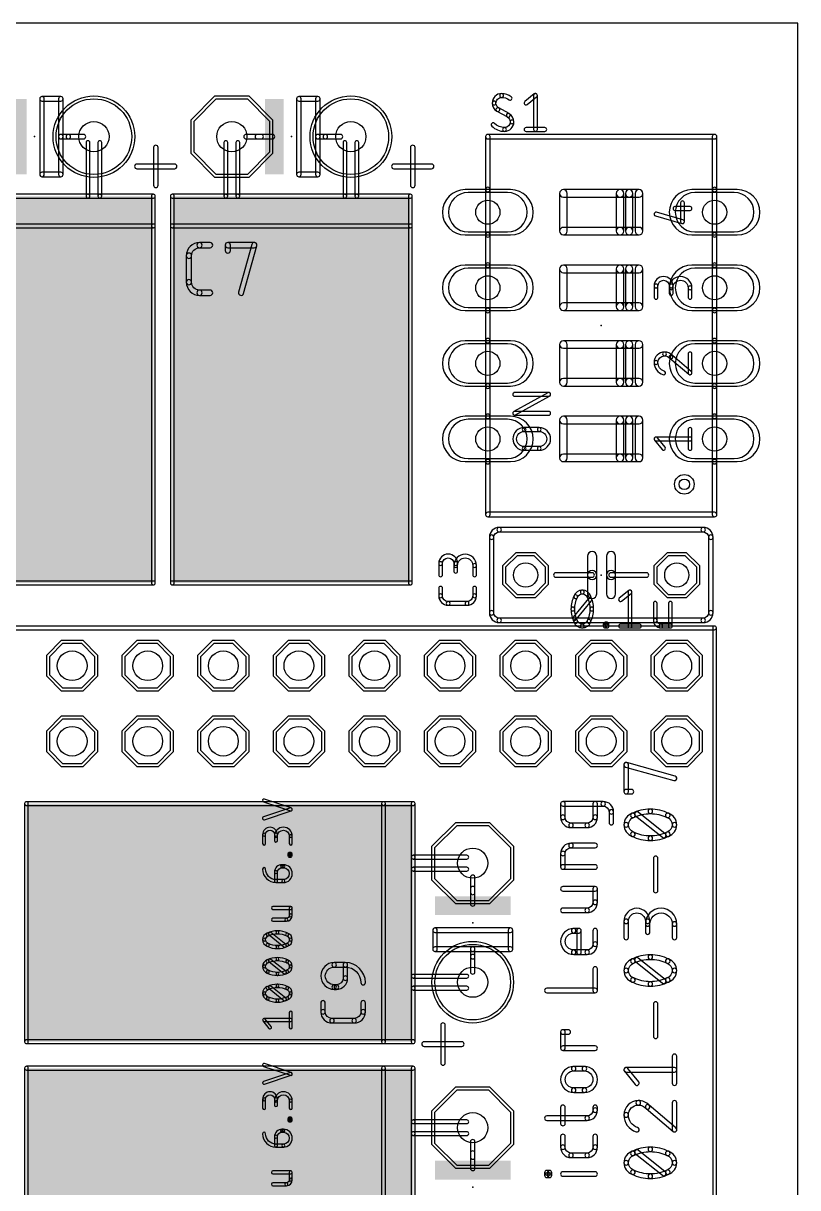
# Model space of a CAD drawing. Extents: x 0 to 76.2, y 0 to 83.8.
# Drawn here: x 50.17 to 76.2, y 44.69 to 83.82 of the extents above; entities that cross this region are included whole.
import ezdxf

# ---------------------------------------------------------------- set-up
doc = ezdxf.new("R2010")
doc.units = 0
for name, color, linetype in [('17', 110, 'CONTINUOUS'), ('20', 31, 'CONTINUOUS'), ('21', 253, 'CONTINUOUS'), ('23', 53, 'CONTINUOUS'), ('25', 253, 'CONTINUOUS'), ('27', 253, 'CONTINUOUS'), ('29', 253, 'CONTINUOUS'), ('30', 253, 'CONTINUOUS'), ('39', 12, 'CONTINUOUS'), ('44', 253, 'CONTINUOUS'), ('51', 253, 'CONTINUOUS')]:
    doc.layers.add(name, color=color, linetype=linetype)

# ---------------------------------------------------------------- blocks, each defined once
blk = doc.blocks.new('RECT')
blk.add_solid([(-0.5, -0.5), (0.5, -0.5), (-0.5, 0.5), (0.5, 0.5)])
blk = doc.blocks.new('OCTAGONP')
blk.add_lwpolyline([(-0.5, -0.2071), (-0.5, 0.2071), (-0.2071, 0.5), (0.2071, 0.5), (0.5, 0.2071), (0.5, -0.2071), (0.2071, -0.5), (-0.2071, -0.5)], close=True)
blk = doc.blocks.new('ROUNDP')
blk.add_circle((0, 0), 0.5)
blk = doc.blocks.new('LONGP100')
blk.add_lwpolyline([(-0.5, -0.5), (0.5, -0.5, 1), (0.5, 0.5), (-0.5, 0.5, 1)], format="xyb", close=True)

msp = doc.modelspace()

# ---------------------------------------------------------------- linework, layer by layer
at = {"layer": '20'}
for p, q in [((76.2, 83.82), (0, 83.82)), ((76.2, 0), (76.2, 83.82))]:
    msp.add_line(p, q, dxfattribs=at)
at = {"layer": '21'}
for points in [[(51.435, 81.3562), (50.8, 81.3562, 1), (50.8, 81.2038), (51.435, 81.2038, 1)], [(50.7238, 81.28), (50.7238, 78.74, 1), (50.8762, 78.74), (50.8762, 81.28, 1)], [(51.5112, 80.01), (51.5112, 81.28, 1), (51.3588, 81.28), (51.3588, 80.01, 1)], [(60.071, 81.3562), (59.436, 81.3562, 1), (59.436, 81.2038), (60.071, 81.2038, 1)], [(59.3598, 81.28), (59.3598, 78.74, 1), (59.5122, 78.74), (59.5122, 81.28, 1)], [(60.1472, 80.01), (60.1472, 81.28, 1), (59.9948, 81.28), (59.9948, 80.01, 1)], [(51.689, 80.0862), (51.435, 80.0862, 1), (51.435, 79.9338), (51.689, 79.9338, 1)], [(51.5112, 78.74), (51.5112, 80.01, 1), (51.3588, 80.01), (51.3588, 78.74, 1)], [(52.4095, 78.01), (52.4095, 79.81, 1), (52.2825, 79.81), (52.2825, 78.01, 1)], [(52.8095, 78.01), (52.8095, 79.81, 1), (52.6825, 79.81), (52.6825, 78.01, 1)], [(57.0455, 78.01), (57.0455, 79.81, 1), (56.9185, 79.81), (56.9185, 78.01, 1)], [(57.4455, 78.01), (57.4455, 79.81, 1), (57.3185, 79.81), (57.3185, 78.01, 1)], [(58.547, 80.0862), (58.039, 80.0862, 1), (58.039, 79.9338), (58.547, 79.9338, 1)], [(60.325, 80.0862), (60.071, 80.0862, 1), (60.071, 79.9338), (60.325, 79.9338, 1)], [(60.1472, 78.74), (60.1472, 80.01, 1), (59.9948, 80.01), (59.9948, 78.74, 1)], [(61.0455, 78.01), (61.0455, 79.81, 1), (60.9185, 79.81), (60.9185, 78.01, 1)], [(61.4455, 78.01), (61.4455, 79.81, 1), (61.3185, 79.81), (61.3185, 78.01, 1)], [(73.406, 80.0862), (65.786, 80.0862, 1), (65.786, 79.9338), (73.406, 79.9338, 1)], [(65.7098, 80.01), (65.7098, 78.232, 1), (65.8622, 78.232), (65.8622, 80.01, 1)], [(73.3298, 80.01), (73.3298, 78.232, 1), (73.4822, 78.232), (73.4822, 80.01, 1)], [(54.5498, 79.645), (54.5498, 78.375, 1), (54.7022, 78.375), (54.7022, 79.645, 1)], [(63.1858, 79.645), (63.1858, 78.375, 1), (63.3382, 78.375), (63.3382, 79.645, 1)], [(55.261, 79.0862), (53.991, 79.0862, 1), (53.991, 78.9338), (55.261, 78.9338, 1)], [(63.897, 79.0862), (62.627, 79.0862, 1), (62.627, 78.9338), (63.897, 78.9338, 1)], [(50.8, 78.6638), (51.435, 78.6638, 1), (51.435, 78.8162), (50.8, 78.8162, 1)], [(59.436, 78.6638), (60.071, 78.6638, 1), (60.071, 78.8162), (59.436, 78.8162, 1)], [(52.346, 78.0735), (48.746, 78.0735, 1), (48.746, 77.9465), (52.346, 77.9465, 1)], [(52.746, 78.0735), (52.346, 78.0735, 1), (52.346, 77.9465), (52.746, 77.9465, 1)], [(54.546, 78.0735), (52.746, 78.0735, 1), (52.746, 77.9465), (54.546, 77.9465, 1)], [(54.6095, 77.01), (54.6095, 78.01, 1), (54.4825, 78.01), (54.4825, 77.01, 1)], [(56.982, 78.0735), (55.182, 78.0735, 1), (55.182, 77.9465), (56.982, 77.9465, 1)], [(55.1185, 78.01), (55.1185, 77.01, 1), (55.2455, 77.01), (55.2455, 78.01, 1)], [(57.382, 78.0735), (56.982, 78.0735, 1), (56.982, 77.9465), (57.382, 77.9465, 1)], [(60.982, 78.0735), (57.382, 78.0735, 1), (57.382, 77.9465), (60.982, 77.9465, 1)], [(61.382, 78.0735), (60.982, 78.0735, 1), (60.982, 77.9465), (61.382, 77.9465, 1)], [(63.182, 78.0735), (61.382, 78.0735, 1), (61.382, 77.9465), (63.182, 77.9465, 1)], [(63.2455, 77.01), (63.2455, 78.01, 1), (63.1185, 78.01), (63.1185, 77.01, 1)], [(68.199, 78.105), (68.199, 76.835, 1), (68.453, 76.835), (68.453, 78.105, 1)], [(70.231, 78.232), (68.326, 78.232, 1), (68.326, 77.978), (70.231, 77.978, 1)], [(70.5358, 78.232), (70.231, 78.232, 1), (70.231, 77.978), (70.5358, 77.978, 1)], [(70.358, 76.835), (70.358, 78.105, 1), (70.104, 78.105), (70.104, 76.835, 1)], [(70.866, 78.232), (70.5358, 78.232, 1), (70.5358, 77.978), (70.866, 77.978, 1)], [(70.6628, 76.835), (70.6628, 78.105, 1), (70.4088, 78.105), (70.4088, 76.835, 1)], [(70.993, 76.835), (70.993, 78.105, 1), (70.739, 78.105), (70.739, 76.835, 1)], [(54.546, 77.0735), (46.546, 77.0735, 1), (46.546, 76.9465), (54.546, 76.9465, 1)], [(54.6095, 65.01), (54.6095, 77.01, 1), (54.4825, 77.01), (54.4825, 65.01, 1)], [(55.1185, 77.01), (55.1185, 65.01, 1), (55.2455, 65.01), (55.2455, 77.01, 1)], [(63.182, 77.0735), (55.182, 77.0735, 1), (55.182, 76.9465), (63.182, 76.9465, 1)], [(63.2455, 65.01), (63.2455, 77.01, 1), (63.1185, 77.01), (63.1185, 65.01, 1)], [(65.7098, 76.708), (65.7098, 75.692, 1), (65.8622, 75.692), (65.8622, 76.708, 1)], [(68.326, 76.708), (70.231, 76.708, 1), (70.231, 76.962), (68.326, 76.962, 1)], [(70.231, 76.708), (70.5358, 76.708, 1), (70.5358, 76.962), (70.231, 76.962, 1)], [(70.5358, 76.708), (70.866, 76.708, 1), (70.866, 76.962), (70.5358, 76.962, 1)], [(73.4822, 75.692), (73.4822, 76.708, 1), (73.3298, 76.708), (73.3298, 75.692, 1)], [(68.199, 75.565), (68.199, 74.295, 1), (68.453, 74.295), (68.453, 75.565, 1)], [(70.231, 75.692), (68.326, 75.692, 1), (68.326, 75.438), (70.231, 75.438, 1)], [(70.5358, 75.692), (70.231, 75.692, 1), (70.231, 75.438), (70.5358, 75.438, 1)], [(70.358, 74.295), (70.358, 75.565, 1), (70.104, 75.565), (70.104, 74.295, 1)], [(70.866, 75.692), (70.5358, 75.692, 1), (70.5358, 75.438), (70.866, 75.438, 1)], [(70.6628, 74.295), (70.6628, 75.565, 1), (70.4088, 75.565), (70.4088, 74.295, 1)], [(70.993, 74.295), (70.993, 75.565, 1), (70.739, 75.565), (70.739, 74.295, 1)], [(68.326, 74.168), (70.231, 74.168, 1), (70.231, 74.422), (68.326, 74.422, 1)], [(70.231, 74.168), (70.5358, 74.168, 1), (70.5358, 74.422), (70.231, 74.422, 1)], [(70.5358, 74.168), (70.866, 74.168, 1), (70.866, 74.422), (70.5358, 74.422, 1)], [(65.7098, 74.168), (65.7098, 73.152, 1), (65.8622, 73.152), (65.8622, 74.168, 1)], [(73.4822, 73.152), (73.4822, 74.168, 1), (73.3298, 74.168), (73.3298, 73.152, 1)], [(68.199, 73.025), (68.199, 71.755, 1), (68.453, 71.755), (68.453, 73.025, 1)], [(70.231, 73.152), (68.326, 73.152, 1), (68.326, 72.898), (70.231, 72.898, 1)], [(70.5358, 73.152), (70.231, 73.152, 1), (70.231, 72.898), (70.5358, 72.898, 1)], [(70.358, 71.755), (70.358, 73.025, 1), (70.104, 73.025), (70.104, 71.755, 1)], [(70.866, 73.152), (70.5358, 73.152, 1), (70.5358, 72.898), (70.866, 72.898, 1)], [(70.6628, 71.755), (70.6628, 73.025, 1), (70.4088, 73.025), (70.4088, 71.755, 1)], [(70.993, 71.755), (70.993, 73.025, 1), (70.739, 73.025), (70.739, 71.755, 1)], [(65.7098, 71.628), (65.7098, 70.612, 1), (65.8622, 70.612), (65.8622, 71.628, 1)], [(68.326, 71.628), (70.231, 71.628, 1), (70.231, 71.882), (68.326, 71.882, 1)], [(70.231, 71.628), (70.5358, 71.628, 1), (70.5358, 71.882), (70.231, 71.882, 1)], [(70.5358, 71.628), (70.866, 71.628, 1), (70.866, 71.882), (70.5358, 71.882, 1)], [(73.4822, 70.612), (73.4822, 71.628, 1), (73.3298, 71.628), (73.3298, 70.612, 1)], [(68.199, 70.485), (68.199, 69.215, 1), (68.453, 69.215), (68.453, 70.485, 1)], [(70.231, 70.612), (68.326, 70.612, 1), (68.326, 70.358), (70.231, 70.358, 1)], [(70.5358, 70.612), (70.231, 70.612, 1), (70.231, 70.358), (70.5358, 70.358, 1)], [(70.358, 69.215), (70.358, 70.485, 1), (70.104, 70.485), (70.104, 69.215, 1)], [(70.866, 70.612), (70.5358, 70.612, 1), (70.5358, 70.358), (70.866, 70.358, 1)], [(70.6628, 69.215), (70.6628, 70.485, 1), (70.4088, 70.485), (70.4088, 69.215, 1)], [(70.993, 69.215), (70.993, 70.485, 1), (70.739, 70.485), (70.739, 69.215, 1)], [(68.326, 69.088), (70.231, 69.088, 1), (70.231, 69.342), (68.326, 69.342, 1)], [(70.231, 69.088), (70.5358, 69.088, 1), (70.5358, 69.342), (70.231, 69.342, 1)], [(70.5358, 69.088), (70.866, 69.088, 1), (70.866, 69.342), (70.5358, 69.342, 1)], [(65.8622, 67.31), (65.8622, 69.088, 1), (65.7098, 69.088), (65.7098, 67.31, 1)], [(73.4822, 67.31), (73.4822, 69.088, 1), (73.3298, 69.088), (73.3298, 67.31, 1)], [(65.786, 67.2338), (73.406, 67.2338, 1), (73.406, 67.3862), (65.786, 67.3862, 1)], [(66.167, 66.7258, 1), (66.167, 66.8782, 0.4142), (65.8368, 66.548, 1), (65.9892, 66.548, -0.4142)], [(65.8368, 66.548), (65.8368, 64.008, 1), (65.9892, 64.008), (65.9892, 66.548, 1)], [(73.025, 66.8782), (66.167, 66.8782, 1), (66.167, 66.7258), (73.025, 66.7258, 1)], [(73.2028, 66.548, 1), (73.3552, 66.548, 0.4142), (73.025, 66.8782, 1), (73.025, 66.7258, -0.4142)], [(73.3552, 64.008), (73.3552, 66.548, 1), (73.2028, 66.548), (73.2028, 64.008, 1)], [(69.1388, 65.913), (69.1388, 65.278, 1), (69.4436, 65.278), (69.4436, 65.913, 1)], [(69.7738, 65.913), (69.7738, 65.278, 1), (70.0786, 65.278), (70.0786, 65.913, 1)], [(69.2912, 65.3542), (68.072, 65.3542, 1), (68.072, 65.2018), (69.2912, 65.2018, 1)], [(69.1388, 65.278), (69.1388, 64.643, 1), (69.4436, 64.643), (69.4436, 65.278, 1)], [(69.7738, 65.278), (69.7738, 64.643, 1), (70.0786, 64.643), (70.0786, 65.278, 1)], [(69.9262, 65.2018), (71.12, 65.2018, 1), (71.12, 65.3542), (69.9262, 65.3542, 1)], [(46.546, 64.9465), (54.546, 64.9465, 1), (54.546, 65.0735), (46.546, 65.0735, 1)], [(55.182, 64.9465), (63.182, 64.9465, 1), (63.182, 65.0735), (55.182, 65.0735, 1)], [(65.9892, 64.008, 1), (65.8368, 64.008, 0.4142), (66.167, 63.6778, 1), (66.167, 63.8302, -0.4142)], [(66.167, 63.6778), (73.025, 63.6778, 1), (73.025, 63.8302), (66.167, 63.8302, 1)], [(73.025, 63.8302, 1), (73.025, 63.6778, 0.4142), (73.3552, 64.008, 1), (73.2028, 64.008, -0.4142)], [(73.406, 63.5635), (20.066, 63.5635, 1), (20.066, 63.4365), (73.406, 63.4365, 1)], [(73.4695, 39.37), (73.4695, 63.5, 1), (73.3425, 63.5), (73.3425, 39.37, 1)], [(62.278, 57.6575), (50.278, 57.6575, 1), (50.278, 57.5305), (62.278, 57.5305, 1)], [(50.2145, 57.594), (50.2145, 49.594, 1), (50.3415, 49.594), (50.3415, 57.594, 1)], [(63.278, 57.6575), (62.278, 57.6575, 1), (62.278, 57.5305), (63.278, 57.5305, 1)], [(62.3415, 49.594), (62.3415, 57.594, 1), (62.2145, 57.594), (62.2145, 49.594, 1)], [(63.3415, 55.794), (63.3415, 57.594, 1), (63.2145, 57.594), (63.2145, 55.794, 1)], [(63.3415, 55.394), (63.3415, 55.794, 1), (63.2145, 55.794), (63.2145, 55.394, 1)], [(63.278, 55.7305), (65.078, 55.7305, 1), (65.078, 55.8575), (63.278, 55.8575, 1)], [(63.3415, 51.794), (63.3415, 55.394, 1), (63.2145, 55.394), (63.2145, 51.794, 1)], [(63.278, 55.3305), (65.078, 55.3305, 1), (65.078, 55.4575), (63.278, 55.4575, 1)], [(65.3542, 54.229), (65.3542, 54.737, 1), (65.2018, 54.737), (65.2018, 54.229, 1)], [(66.548, 53.4162), (64.008, 53.4162, 1), (64.008, 53.2638), (66.548, 53.2638, 1)], [(63.9318, 53.34), (63.9318, 52.705, 1), (64.0842, 52.705), (64.0842, 53.34, 1)], [(66.6242, 52.705), (66.6242, 53.34, 1), (66.4718, 53.34), (66.4718, 52.705, 1)], [(64.008, 52.6288), (65.278, 52.6288, 1), (65.278, 52.7812), (64.008, 52.7812, 1)], [(65.3542, 52.451), (65.3542, 52.705, 1), (65.2018, 52.705), (65.2018, 52.451, 1)], [(65.278, 52.6288), (66.548, 52.6288, 1), (66.548, 52.7812), (65.278, 52.7812, 1)], [(63.3415, 51.394), (63.3415, 51.794, 1), (63.2145, 51.794), (63.2145, 51.394, 1)], [(63.278, 51.7305), (65.078, 51.7305, 1), (65.078, 51.8575), (63.278, 51.8575, 1)], [(63.3415, 49.594), (63.3415, 51.394, 1), (63.2145, 51.394), (63.2145, 49.594, 1)], [(63.278, 51.3305), (65.078, 51.3305, 1), (65.078, 51.4575), (63.278, 51.4575, 1)], [(64.3542, 48.879), (64.3542, 50.149, 1), (64.2018, 50.149), (64.2018, 48.879, 1)], [(50.278, 49.5305), (62.278, 49.5305, 1), (62.278, 49.6575), (50.278, 49.6575, 1)], [(62.278, 49.5305), (63.278, 49.5305, 1), (63.278, 49.6575), (62.278, 49.6575, 1)], [(64.913, 49.5902), (63.643, 49.5902, 1), (63.643, 49.4378), (64.913, 49.4378, 1)], [(62.278, 48.7675), (50.278, 48.7675, 1), (50.278, 48.6405), (62.278, 48.6405, 1)], [(50.2145, 48.704), (50.2145, 40.704, 1), (50.3415, 40.704), (50.3415, 48.704, 1)], [(63.278, 48.7675), (62.278, 48.7675, 1), (62.278, 48.6405), (63.278, 48.6405, 1)], [(62.3415, 40.704), (62.3415, 48.704, 1), (62.2145, 48.704), (62.2145, 40.704, 1)], [(63.3415, 46.904), (63.3415, 48.704, 1), (63.2145, 48.704), (63.2145, 46.904, 1)], [(63.3415, 46.504), (63.3415, 46.904, 1), (63.2145, 46.904), (63.2145, 46.504, 1)], [(63.278, 46.8405), (65.078, 46.8405, 1), (65.078, 46.9675), (63.278, 46.9675, 1)], [(63.3415, 42.904), (63.3415, 46.504, 1), (63.2145, 46.504), (63.2145, 42.904, 1)], [(63.278, 46.4405), (65.078, 46.4405, 1), (65.078, 46.5675), (63.278, 46.5675, 1)], [(65.3542, 45.339), (65.3542, 45.847, 1), (65.2018, 45.847), (65.2018, 45.339, 1)]]:
    msp.add_lwpolyline(points, format="xyb", close=True, dxfattribs=at)
for radius in [0.3302, 0.1778]:
    msp.add_circle((72.39, 68.326), radius, dxfattribs=at)
at = {"layer": '23'}
for p in [(50.546, 80.01), (59.182, 80.01), (69.596, 73.66), (69.596, 65.278), (65.278, 53.594), (65.278, 44.704)]:
    msp.add_point(p, dxfattribs=at)
at = {"layer": '25'}
for points in [[(66.2495, 81.3308, 1), (66.2495, 81.4578, 0.4142), (65.9321, 81.1403, 1), (66.0591, 81.1403, -0.4142)], [(66.4972, 81.2483, 1), (66.5734, 81.3498, 0.1623), (66.2495, 81.4578, 1), (66.2496, 81.3308, -0.1623)], [(67.1084, 81.0907), (67.4259, 81.3447, 1), (67.3465, 81.4439), (67.029, 81.1899, 1)], [(67.3227, 81.3943), (67.3227, 80.2513, 1), (67.4497, 80.2513), (67.4497, 81.3943, 1)], [(66.0591, 81.1403, 1), (65.9321, 81.1403, 0.2656), (66.0903, 80.8633, 1), (66.1548, 80.9728, -0.2656)], [(66.5022, 80.7833), (66.153, 80.9738, 1), (66.0921, 80.8623), (66.4414, 80.6718, 1)], [(66.5353, 80.5053, 1), (66.6623, 80.5053, 0.2656), (66.504, 80.7823, 1), (66.4396, 80.6728, -0.2656)], [(66.0089, 80.4548, 1), (65.9187, 80.3653, 0.2), (66.3448, 80.1878, 1), (66.3448, 80.3148, -0.2)], [(66.3448, 80.3148, 1), (66.3448, 80.1878, 0.4142), (66.6623, 80.5053, 1), (66.5353, 80.5053, -0.4142)], [(67.0687, 80.1878), (67.7037, 80.1878, 1), (67.7037, 80.3148), (67.0687, 80.3148, 1)], [(56.0959, 76.2762, 1), (56.0959, 76.454, 0.4142), (55.6514, 76.0095, 1), (55.8292, 76.0095, -0.4142)], [(56.0959, 76.2762), (56.4515, 76.2762, 1), (56.4515, 76.454), (56.0959, 76.454, 1)], [(57.1362, 76.1873), (57.1362, 76.3651, 1), (56.9584, 76.3651), (56.9584, 76.1873, 1)], [(57.0473, 76.2762), (57.9363, 76.2762, 1), (57.9363, 76.454), (57.0473, 76.454, 1)], [(57.8506, 76.3889), (57.4061, 74.7887, 1), (57.5774, 74.7411), (58.0219, 76.3413, 1)], [(55.8292, 75.1205), (55.8292, 76.0095, 1), (55.6514, 76.0095), (55.6514, 75.1205, 1)], [(55.8292, 75.1205, 1), (55.6514, 75.1205, 0.4142), (56.0959, 74.676, 1), (56.0959, 74.8538, -0.4142)], [(56.4515, 74.8538), (56.0959, 74.8538, 1), (56.0959, 74.676), (56.4515, 74.676, 1)], [(64.643, 65.6627, 1), (64.77, 65.6627, 1), (64.135, 65.6627, 1), (64.262, 65.6627, -1)], [(65.278, 65.5992, 1), (65.405, 65.5992, 1), (64.643, 65.5992, 1), (64.77, 65.5992, -1)], [(64.262, 65.2817), (64.262, 65.6627, 1), (64.135, 65.6627), (64.135, 65.2817, 1)], [(64.643, 65.6627), (64.643, 65.4087, 1), (64.77, 65.4087), (64.77, 65.6627, 1)], [(65.405, 65.2817), (65.405, 65.5992, 1), (65.278, 65.5992), (65.278, 65.2817, 1)], [(64.262, 64.5795), (64.262, 64.8335, 1), (64.135, 64.8335), (64.135, 64.5795, 1)], [(64.262, 64.5795, 1), (64.135, 64.5795, 0.4142), (64.4525, 64.262, 1), (64.4525, 64.389, -0.4142)], [(65.0875, 64.389, 1), (65.0875, 64.262, 0.4142), (65.405, 64.5795, 1), (65.278, 64.5795, -0.4142)], [(65.278, 64.8335), (65.278, 64.5795, 1), (65.405, 64.5795), (65.405, 64.8335, 1)], [(65.0875, 64.389), (64.4525, 64.389, 1), (64.4525, 64.262), (65.0875, 64.262, 1)], [(70.4138, 58.8248), (72.0394, 58.3733, 1), (72.0802, 58.5201), (70.4546, 58.9717, 1)], [(70.5104, 57.9951), (70.5104, 58.8982, 1), (70.358, 58.8982), (70.358, 57.9951, 1)], [(70.6148, 58.0713), (70.4342, 58.0713, 1), (70.4342, 57.9189), (70.6148, 57.9189, 1)], [(68.3853, 57.1367), (68.3853, 57.5883, 1), (68.2329, 57.5883), (68.2329, 57.1367, 1)], [(68.3091, 57.5121), (69.6637, 57.5121, 1), (69.6637, 57.6645), (68.3091, 57.6645, 1)], [(69.3166, 57.5883), (69.3166, 57.1367, 1), (69.469, 57.1367), (69.469, 57.5883, 1)], [(69.8585, 57.3174, 1), (70.0109, 57.3174, 0.4142), (69.6637, 57.6645, 1), (69.6637, 57.5121, -0.4142)], [(68.3853, 57.1367, 1), (68.2329, 57.1367, 0.4142), (68.58, 56.7896, 1), (68.58, 56.942, -0.4142)], [(69.1219, 56.942, 1), (69.1219, 56.7896, 0.4142), (69.469, 57.1367, 1), (69.3166, 57.1367, -0.4142)], [(69.8585, 57.3174), (69.8585, 56.9561, 1), (70.0109, 56.9561), (70.0109, 57.3174, 1)], [(70.6847, 57.1276, 1), (70.6353, 57.2717, 0.3205), (70.358, 56.8836, 1), (70.5104, 56.8836, -0.3205)], [(71.247, 57.2589, 1), (71.247, 57.4113, 0.1139), (70.6266, 57.2681, 1), (70.6934, 57.1312, -0.1139)], [(71.7462, 56.5818), (70.843, 57.3043, 1), (70.7478, 57.1853), (71.651, 56.4628, 1)], [(71.8006, 57.1312, 1), (71.8674, 57.2681, 0.1139), (71.247, 57.4113, 1), (71.247, 57.2589, -0.1139)], [(71.9836, 56.8836, 1), (72.136, 56.8836, 0.3205), (71.8587, 57.2717, 1), (71.8093, 57.1276, -0.3205)], [(69.1219, 56.942), (68.58, 56.942, 1), (68.58, 56.7896), (69.1219, 56.7896, 1)], [(70.5104, 56.8836, 1), (70.358, 56.8836, 0.3205), (70.6353, 56.4954, 1), (70.6847, 56.6396, -0.3205)], [(71.8093, 56.6396, 1), (71.8587, 56.4954, 0.3205), (72.136, 56.8836, 1), (71.9836, 56.8836, -0.3205)], [(70.6934, 56.636, 1), (70.6266, 56.499, 0.1139), (71.247, 56.3558, 1), (71.247, 56.5082, -0.1139)], [(71.247, 56.5082, 1), (71.247, 56.3558, 0.1139), (71.8674, 56.499, 1), (71.8006, 56.636, -0.1139)], [(68.58, 56.1126, 1), (68.58, 56.265, 0.4142), (68.2329, 55.9179, 1), (68.3853, 55.9179, -0.4142)], [(68.3853, 55.4663), (68.3853, 55.9179, 1), (68.2329, 55.9179), (68.2329, 55.4663, 1)], [(68.58, 56.1126), (69.3928, 56.1126, 1), (69.3928, 56.265), (68.58, 56.265, 1)], [(71.5038, 54.6744), (71.5038, 55.7581, 1), (71.3514, 55.7581), (71.3514, 54.6744, 1)], [(69.3928, 55.5425), (68.3091, 55.5425, 1), (68.3091, 55.3901), (69.3928, 55.3901, 1)], [(69.3928, 54.8061), (68.3091, 54.8061, 1), (68.3091, 54.6537), (69.3928, 54.6537, 1)], [(69.469, 54.2784), (69.469, 54.7299, 1), (69.3166, 54.7299), (69.3166, 54.2784, 1)], [(68.3091, 53.9312), (69.1219, 53.9312, 1), (69.1219, 54.0836), (68.3091, 54.0836, 1)], [(69.1219, 54.0836, 1), (69.1219, 53.9312, 0.4142), (69.469, 54.2784, 1), (69.3166, 54.2784, -0.4142)], [(71.0805, 53.6392, 1), (71.2329, 53.6392, 1), (70.358, 53.6392, 1), (70.5104, 53.6392, -1)], [(71.9836, 53.5489, 1), (72.136, 53.5489, 1), (71.0805, 53.5489, 1), (71.2329, 53.5489, -1)], [(70.5104, 53.0973), (70.5104, 53.6392, 1), (70.358, 53.6392), (70.358, 53.0973, 1)], [(71.0805, 53.6392), (71.0805, 53.278, 1), (71.2329, 53.278), (71.2329, 53.6392, 1)], [(72.136, 53.0973), (72.136, 53.5489, 1), (71.9836, 53.5489), (71.9836, 53.0973, 1)], [(68.6703, 53.2469, 1), (68.6703, 53.3993, 1), (68.6703, 52.5244, 1), (68.6703, 52.6768, -1)], [(68.6703, 53.2469), (68.8509, 53.2469, 1), (68.8509, 53.3993), (68.6703, 53.3993, 1)], [(68.7747, 53.3231), (68.7747, 52.6006, 1), (68.9271, 52.6006), (68.9271, 53.3231, 1)], [(69.3166, 53.3231), (69.3166, 52.8715, 1), (69.469, 52.8715), (69.469, 53.3231, 1)], [(69.1219, 52.6768, 1), (69.1219, 52.5244, 0.4142), (69.469, 52.8715, 1), (69.3166, 52.8715, -0.4142)], [(69.1219, 52.6768), (68.6703, 52.6768, 1), (68.6703, 52.5244), (69.1219, 52.5244, 1)], [(71.247, 52.3611, 1), (71.247, 52.5135, 0.1139), (70.6266, 52.3704, 1), (70.6934, 52.2334, -0.1139)], [(71.8006, 52.2334, 1), (71.8674, 52.3704, 0.1139), (71.247, 52.5135, 1), (71.247, 52.3611, -0.1139)], [(60.6217, 52.1015, 1), (60.6217, 52.2539, 1), (60.6217, 51.3528, 1), (60.6217, 51.5052, -1)], [(60.6217, 52.1015), (60.9961, 52.1015, 1), (60.9961, 52.2539), (60.6217, 52.2539, 1)], [(60.9199, 52.1777), (60.9199, 51.7285, 1), (61.0723, 51.7285), (61.0723, 52.1777, 1)], [(61.5188, 51.5788, 1), (61.6712, 51.5788, 0.4142), (60.9961, 52.2539, 1), (60.9961, 52.1015, -0.4142)], [(69.469, 51.3149), (69.469, 52.0374, 1), (69.3166, 52.0374), (69.3166, 51.3149, 1)], [(70.6847, 52.2298, 1), (70.6353, 52.3739, 0.3205), (70.358, 51.9858, 1), (70.5104, 51.9858, -0.3205)], [(70.5104, 51.9858, 1), (70.358, 51.9858, 0.3205), (70.6353, 51.5976, 1), (70.6847, 51.7418, -0.3205)], [(71.7462, 51.684), (70.843, 52.4065, 1), (70.7478, 52.2875), (71.651, 51.565, 1)], [(71.9836, 51.9858, 1), (72.136, 51.9858, 0.3205), (71.8587, 52.3739, 1), (71.8093, 52.2298, -0.3205)], [(71.8093, 51.7418, 1), (71.8587, 51.5976, 0.3205), (72.136, 51.9858, 1), (71.9836, 51.9858, -0.3205)], [(60.6966, 51.5052, 1), (60.6966, 51.3528, 0.4142), (61.0723, 51.7285, 1), (60.9199, 51.7285, -0.4142)], [(70.6934, 51.7382, 1), (70.6266, 51.6012, 0.1139), (71.247, 51.458, 1), (71.247, 51.6104, -0.1139)], [(71.247, 51.6104, 1), (71.247, 51.458, 0.1139), (71.8674, 51.6012, 1), (71.8006, 51.7382, -0.1139)], [(60.6966, 51.5052), (60.6217, 51.5052, 1), (60.6217, 51.3528), (60.6966, 51.3528, 1)], [(67.7672, 51.2387), (69.3928, 51.2387, 1), (69.3928, 51.3911), (67.7672, 51.3911, 1)], [(60.3236, 50.5991), (60.3236, 50.8985, 1), (60.1712, 50.8985), (60.1712, 50.5991, 1)], [(61.5188, 50.8985), (61.5188, 50.5991, 1), (61.6712, 50.5991), (61.6712, 50.8985, 1)], [(71.5038, 49.7766), (71.5038, 50.8603, 1), (71.3514, 50.8603), (71.3514, 49.7766, 1)], [(60.3236, 50.5991, 1), (60.1712, 50.5991, 0.4142), (60.5469, 50.2234, 1), (60.5469, 50.3758, -0.4142)], [(61.2955, 50.3758, 1), (61.2955, 50.2234, 0.4142), (61.6712, 50.5991, 1), (61.5188, 50.5991, -0.4142)], [(61.2955, 50.3758), (60.5469, 50.3758, 1), (60.5469, 50.2234), (61.2955, 50.2234, 1)], [(68.3853, 49.3787), (68.3853, 49.9205, 1), (68.2329, 49.9205), (68.2329, 49.3787, 1)], [(68.3091, 49.8443), (68.4897, 49.8443, 1), (68.4897, 49.9967), (68.3091, 49.9967, 1)], [(69.3928, 49.4549), (68.3091, 49.4549, 1), (68.3091, 49.3025), (69.3928, 49.3025, 1)], [(72.136, 48.1996), (72.136, 49.1027, 1), (71.9836, 49.1027), (71.9836, 48.1996, 1)], [(68.6703, 48.6096, 1), (68.6703, 48.762, 1), (68.6703, 47.8872, 1), (68.6703, 48.0396, -1)], [(68.6703, 48.6096), (69.0316, 48.6096, 1), (69.0316, 48.762), (68.6703, 48.762, 1)], [(69.0316, 48.0396, 1), (69.0316, 47.8872, 1), (69.0316, 48.762, 1), (69.0316, 48.6096, -1)], [(70.8549, 48.2472), (70.4937, 48.6987, 1), (70.3747, 48.6035), (70.7359, 48.152, 1)], [(70.4342, 48.5749), (72.0598, 48.5749, 1), (72.0598, 48.7273), (70.4342, 48.7273, 1)], [(69.0316, 48.0396), (68.6703, 48.0396, 1), (68.6703, 47.8872), (69.0316, 47.8872, 1)], [(68.3853, 46.8437), (68.3853, 47.3855, 1), (68.2329, 47.3855), (68.2329, 46.8437, 1)], [(69.1219, 47.1005, 1), (69.1219, 46.9481, 0.4142), (69.469, 47.2952, 1), (69.3166, 47.2952, -0.4142)], [(69.469, 47.2952), (69.469, 47.3855, 1), (69.3166, 47.3855), (69.3166, 47.2952, 1)], [(70.8406, 47.4634, 1), (70.8406, 47.6158, 0.4142), (70.358, 47.1332, 1), (70.5104, 47.1332, -0.4142)], [(71.1015, 47.3515, 1), (71.2119, 47.4566, 0.2053), (70.8406, 47.6158, 1), (70.8406, 47.4634, -0.2053)], [(71.1073, 47.346), (72.0104, 46.5784, 1), (72.1092, 46.6945), (71.206, 47.4621, 1)], [(72.136, 46.6364), (72.136, 47.5396, 1), (71.9836, 47.5396), (71.9836, 46.6364, 1)], [(67.7672, 46.9481), (69.1219, 46.9481, 1), (69.1219, 47.1005), (67.7672, 47.1005, 1)], [(70.5104, 47.1332, 1), (70.358, 47.1332, 0.3252), (70.772, 46.564, 1), (70.8189, 46.7089, -0.3252)], [(68.3853, 46.0477), (68.3853, 46.4089, 1), (68.2329, 46.4089), (68.2329, 46.0477, 1)], [(69.3166, 46.4089), (69.3166, 46.0477, 1), (69.469, 46.0477), (69.469, 46.4089, 1)], [(68.3853, 46.0477, 1), (68.2329, 46.0477, 0.4142), (68.58, 45.7005, 1), (68.58, 45.8529, -0.4142)], [(69.1219, 45.8529), (68.58, 45.8529, 1), (68.58, 45.7005), (69.1219, 45.7005, 1)], [(69.1219, 45.8529, 1), (69.1219, 45.7005, 0.4142), (69.469, 46.0477, 1), (69.3166, 46.0477, -0.4142)], [(70.6847, 45.7689, 1), (70.6353, 45.913, 0.3205), (70.358, 45.5249, 1), (70.5104, 45.5249, -0.3205)], [(71.247, 45.9002, 1), (71.247, 46.0526, 0.1139), (70.6266, 45.9095, 1), (70.6934, 45.7725, -0.1139)], [(71.7462, 45.2231), (70.843, 45.9456, 1), (70.7478, 45.8266), (71.651, 45.1041, 1)], [(71.8006, 45.7725, 1), (71.8674, 45.9095, 0.1139), (71.247, 46.0526, 1), (71.247, 45.9002, -0.1139)], [(71.9836, 45.5249, 1), (72.136, 45.5249, 0.3205), (71.8587, 45.913, 1), (71.8093, 45.7689, -0.3205)], [(70.5104, 45.5249, 1), (70.358, 45.5249, 0.3205), (70.6353, 45.1367, 1), (70.6847, 45.2809, -0.3205)], [(71.8093, 45.2809, 1), (71.8587, 45.1367, 0.3205), (72.136, 45.5249, 1), (71.9836, 45.5249, -0.3205)], [(67.8434, 45.1011), (67.8434, 45.1914, 1), (67.691, 45.1914), (67.691, 45.1011, 1)], [(67.7672, 45.1152), (67.8575, 45.1152, 1), (67.8575, 45.2676), (67.7672, 45.2676, 1)], [(67.8575, 45.1773), (67.7672, 45.1773, 1), (67.7672, 45.0249), (67.8575, 45.0249, 1)], [(67.7813, 45.1914), (67.7813, 45.1011, 1), (67.9337, 45.1011), (67.9337, 45.1914, 1)], [(69.3928, 45.2225), (68.3091, 45.2225, 1), (68.3091, 45.0701), (69.3928, 45.0701, 1)], [(70.6934, 45.2773, 1), (70.6266, 45.1403, 0.1139), (71.247, 44.9971, 1), (71.247, 45.1495, -0.1139)], [(71.247, 45.1495, 1), (71.247, 44.9971, 0.1139), (71.8674, 45.1403, 1), (71.8006, 45.2773, -0.1139)]]:
    msp.add_lwpolyline(points, format="xyb", close=True, dxfattribs=at)
at = {"layer": '27'}
for points in [[(68.7958, 64.5199, 1), (68.6817, 64.5756, 0.1139), (68.58, 64.135, 1), (68.707, 64.135, -0.1139)], [(68.961, 64.643, 1), (68.961, 64.77, 0.3205), (68.6787, 64.5683, 1), (68.7988, 64.5272, -0.3205)], [(69.1232, 64.5272, 1), (69.2433, 64.5683, 0.3205), (68.961, 64.77, 1), (68.961, 64.643, -0.3205)], [(69.215, 64.135, 1), (69.342, 64.135, 0.1139), (69.2403, 64.5756, 1), (69.1262, 64.5199, -0.1139)], [(70.2834, 64.4029), (70.6009, 64.6569, 1), (70.5215, 64.7561), (70.204, 64.5021, 1)], [(70.4977, 64.7065), (70.4977, 63.5635, 1), (70.6247, 63.5635), (70.6247, 64.7065, 1)], [(68.707, 64.135, 1), (68.58, 64.135, 0.1139), (68.6817, 63.6944, 1), (68.7958, 63.7501, -0.1139)], [(68.7566, 63.7778), (69.2646, 64.4128, 1), (69.1654, 64.4922), (68.6574, 63.8572, 1)], [(69.1262, 63.7501, 1), (69.2403, 63.6944, 0.1139), (69.342, 64.135, 1), (69.215, 64.135, -0.1139)], [(71.3486, 64.3255), (71.3486, 63.754, 1), (71.4756, 63.754), (71.4756, 64.3255, 1)], [(71.9836, 63.5635), (71.9836, 64.3255, 1), (71.8566, 64.3255), (71.8566, 63.5635, 1)], [(71.4756, 63.754, 1), (71.3486, 63.754, 0.4142), (71.6026, 63.5, 1), (71.6026, 63.627, -0.4142)], [(68.7988, 63.7428, 1), (68.6787, 63.7017, 0.3205), (68.961, 63.5, 1), (68.961, 63.627, -0.3205)], [(68.961, 63.627, 1), (68.961, 63.5, 0.3205), (69.2433, 63.7017, 1), (69.1232, 63.7428, -0.3205)], [(69.7929, 63.5635), (69.7929, 63.627, 1), (69.6658, 63.627), (69.6658, 63.5635, 1)], [(69.7293, 63.5635), (69.7929, 63.5635, 1), (69.7929, 63.6905), (69.7293, 63.6905, 1)], [(69.7929, 63.627), (69.7293, 63.627, 1), (69.7293, 63.5), (69.7929, 63.5, 1)], [(69.7293, 63.627), (69.7293, 63.5635, 1), (69.8564, 63.5635), (69.8564, 63.627, 1)], [(70.2437, 63.5), (70.8787, 63.5, 1), (70.8787, 63.627), (70.2437, 63.627, 1)], [(71.6026, 63.5), (71.9201, 63.5, 1), (71.9201, 63.627), (71.6026, 63.627, 1)], [(59.1803, 57.4505), (58.2819, 57.75, 1), (58.2497, 57.6536), (59.1481, 57.3541, 1)], [(58.2819, 57.0547), (59.1803, 57.3541, 1), (59.1481, 57.4505), (58.2497, 57.1511, 1)], [(58.6143, 56.5522, 1), (58.7159, 56.5522, 1), (58.215, 56.5522, 1), (58.3166, 56.5522, -1)], [(59.1134, 56.5023, 1), (59.215, 56.5023, 1), (58.6143, 56.5023, 1), (58.7159, 56.5023, -1)], [(58.3166, 56.2528), (58.3166, 56.5522, 1), (58.215, 56.5522), (58.215, 56.2528, 1)], [(58.6143, 56.5522), (58.6143, 56.3526, 1), (58.7159, 56.3526), (58.7159, 56.5522, 1)], [(59.215, 56.2528), (59.215, 56.5023, 1), (59.1134, 56.5023), (59.1134, 56.2528, 1)], [(59.1651, 55.8474), (59.1651, 55.8973, 1), (59.0635, 55.8973), (59.0635, 55.8474, 1)], [(59.1143, 55.8465), (59.1642, 55.8465, 1), (59.1642, 55.9481), (59.1143, 55.9481, 1)], [(59.1642, 55.8982), (59.1143, 55.8982, 1), (59.1143, 55.7966), (59.1642, 55.7966, 1)], [(59.1134, 55.8973), (59.1134, 55.8474, 1), (59.215, 55.8474), (59.215, 55.8973, 1)], [(58.3166, 55.3921, 1), (58.215, 55.3921, 0.4142), (58.6651, 54.942, 1), (58.6651, 55.0436, -0.4142)], [(58.8647, 55.4411, 1), (58.8647, 55.5427, 0.4142), (58.6143, 55.2923, 1), (58.7159, 55.2923, -0.4142)], [(58.7159, 54.9928), (58.7159, 55.2923, 1), (58.6143, 55.2923), (58.6143, 54.9928, 1)], [(58.8647, 55.4411), (58.9146, 55.4411, 1), (58.9146, 55.5427), (58.8647, 55.5427, 1)], [(58.9146, 55.0436, 1), (58.9146, 54.942, 1), (58.9146, 55.5427, 1), (58.9146, 55.4411, -1)], [(58.9146, 55.0436), (58.6651, 55.0436, 1), (58.6651, 54.942), (58.9146, 54.942, 1)], [(59.1642, 54.1428), (58.5653, 54.1428, 1), (58.5653, 54.0412), (59.1642, 54.0412, 1)], [(59.215, 53.8424), (59.215, 54.092, 1), (59.1134, 54.092), (59.1134, 53.8424, 1)], [(58.5653, 53.6419), (59.0145, 53.6419, 1), (59.0145, 53.7435), (58.5653, 53.7435, 1)], [(59.0145, 53.7435, 1), (59.0145, 53.6419, 0.4142), (59.215, 53.8424, 1), (59.1134, 53.8424, -0.4142)], [(58.4071, 53.149, 1), (58.3741, 53.2451, 0.3205), (58.215, 53.0223, 1), (58.3166, 53.0223, -0.3205)], [(58.715, 53.2211, 1), (58.715, 53.3227, 0.1139), (58.3683, 53.2427, 1), (58.4128, 53.1514, -0.1139)], [(58.9963, 52.8624), (58.4972, 53.2617, 1), (58.4337, 53.1823), (58.9328, 52.783, 1)], [(59.0172, 53.1514, 1), (59.0617, 53.2427, 0.1139), (58.715, 53.3227, 1), (58.715, 53.2211, -0.1139)], [(59.1134, 53.0223, 1), (59.215, 53.0223, 0.3205), (59.0559, 53.2451, 1), (59.0229, 53.149, -0.3205)], [(58.3166, 53.0223, 1), (58.215, 53.0223, 0.3205), (58.3741, 52.7996, 1), (58.4071, 52.8957, -0.3205)], [(58.4128, 52.8933, 1), (58.3683, 52.802, 0.1139), (58.715, 52.722, 1), (58.715, 52.8236, -0.1139)], [(58.715, 52.8236, 1), (58.715, 52.722, 0.1139), (59.0617, 52.802, 1), (59.0172, 52.8933, -0.1139)], [(59.0229, 52.8957, 1), (59.0559, 52.7996, 0.3205), (59.215, 53.0223, 1), (59.1134, 53.0223, -0.3205)], [(58.4071, 52.249, 1), (58.3741, 52.3451, 0.3205), (58.215, 52.1223, 1), (58.3166, 52.1223, -0.3205)], [(58.3166, 52.1223, 1), (58.215, 52.1223, 0.3205), (58.3741, 51.8996, 1), (58.4071, 51.9957, -0.3205)], [(58.715, 52.3211, 1), (58.715, 52.4227, 0.1139), (58.3683, 52.3427, 1), (58.4128, 52.2514, -0.1139)], [(58.9963, 51.9624), (58.4972, 52.3617, 1), (58.4337, 52.2823), (58.9328, 51.883, 1)], [(59.0172, 52.2514, 1), (59.0617, 52.3427, 0.1139), (58.715, 52.4227, 1), (58.715, 52.3211, -0.1139)], [(59.1134, 52.1223, 1), (59.215, 52.1223, 0.3205), (59.0559, 52.3451, 1), (59.0229, 52.249, -0.3205)], [(59.0229, 51.9957, 1), (59.0559, 51.8996, 0.3205), (59.215, 52.1223, 1), (59.1134, 52.1223, -0.3205)], [(58.4128, 51.9933, 1), (58.3683, 51.902, 0.1139), (58.715, 51.822, 1), (58.715, 51.9236, -0.1139)], [(58.715, 51.9236, 1), (58.715, 51.822, 0.1139), (59.0617, 51.902, 1), (59.0172, 51.9933, -0.1139)], [(58.4071, 51.349, 1), (58.3741, 51.4451, 0.3205), (58.215, 51.2223, 1), (58.3166, 51.2224, -0.3205)], [(58.3166, 51.2223, 1), (58.215, 51.2224, 0.3205), (58.3741, 50.9996, 1), (58.4071, 51.0957, -0.3205)], [(58.715, 51.4211, 1), (58.715, 51.5227, 0.1139), (58.3683, 51.4427, 1), (58.4128, 51.3514, -0.1139)], [(58.9963, 51.0624), (58.4972, 51.4617, 1), (58.4337, 51.3823), (58.9328, 50.983, 1)], [(59.0172, 51.3514, 1), (59.0617, 51.4427, 0.1139), (58.715, 51.5227, 1), (58.715, 51.4211, -0.1139)], [(59.1134, 51.2223, 1), (59.215, 51.2224, 0.3205), (59.0559, 51.4451, 1), (59.0229, 51.349, -0.3205)], [(59.0229, 51.0957, 1), (59.0559, 50.9996, 0.3205), (59.215, 51.2223, 1), (59.1134, 51.2224, -0.3205)], [(58.4128, 51.0933, 1), (58.3683, 51.002, 0.1139), (58.715, 50.922, 1), (58.715, 51.0236, -0.1139)], [(58.715, 51.0236, 1), (58.715, 50.922, 0.1139), (59.0617, 51.002, 1), (59.0172, 51.0933, -0.1139)], [(59.215, 50.0728), (59.215, 50.5719, 1), (59.1134, 50.5719), (59.1134, 50.0728, 1)], [(58.5051, 50.1045), (58.3055, 50.3541, 1), (58.2261, 50.2906), (58.4258, 50.0411, 1)], [(58.2658, 50.2716), (59.1642, 50.2716, 1), (59.1642, 50.3732), (58.2658, 50.3732, 1)], [(59.1803, 48.5605), (58.2819, 48.86, 1), (58.2497, 48.7636), (59.1481, 48.4641, 1)], [(58.2819, 48.1647), (59.1803, 48.4641, 1), (59.1481, 48.5605), (58.2497, 48.2611, 1)], [(58.6143, 47.6622, 1), (58.7159, 47.6622, 1), (58.215, 47.6622, 1), (58.3166, 47.6622, -1)], [(59.1134, 47.6123, 1), (59.215, 47.6123, 1), (58.6143, 47.6123, 1), (58.7159, 47.6123, -1)], [(58.3166, 47.3628), (58.3166, 47.6622, 1), (58.215, 47.6622), (58.215, 47.3628, 1)], [(58.6143, 47.6622), (58.6143, 47.4626, 1), (58.7159, 47.4626), (58.7159, 47.6622, 1)], [(59.215, 47.3628), (59.215, 47.6123, 1), (59.1134, 47.6123), (59.1134, 47.3628, 1)], [(59.1651, 46.9574), (59.1651, 47.0073, 1), (59.0635, 47.0073), (59.0635, 46.9574, 1)], [(59.1143, 46.9565), (59.1642, 46.9565, 1), (59.1642, 47.0581), (59.1143, 47.0581, 1)], [(59.1642, 47.0082), (59.1143, 47.0082, 1), (59.1143, 46.9066), (59.1642, 46.9066, 1)], [(59.1134, 47.0073), (59.1134, 46.9574, 1), (59.215, 46.9574), (59.215, 47.0073, 1)], [(58.8647, 46.5511, 1), (58.8647, 46.6527, 0.4142), (58.6143, 46.4023, 1), (58.7159, 46.4023, -0.4142)], [(58.8647, 46.5511), (58.9146, 46.5511, 1), (58.9146, 46.6527), (58.8647, 46.6527, 1)], [(58.9146, 46.1536, 1), (58.9146, 46.052, 1), (58.9146, 46.6527, 1), (58.9146, 46.5511, -1)], [(58.3166, 46.5021, 1), (58.215, 46.5021, 0.4142), (58.6651, 46.052, 1), (58.6651, 46.1536, -0.4142)], [(58.7159, 46.1028), (58.7159, 46.4023, 1), (58.6143, 46.4023), (58.6143, 46.1028, 1)], [(58.9146, 46.1536), (58.6651, 46.1536, 1), (58.6651, 46.052), (58.9146, 46.052, 1)], [(59.1642, 45.2528), (58.5653, 45.2528, 1), (58.5653, 45.1512), (59.1642, 45.1512, 1)], [(59.0145, 44.8535, 1), (59.0145, 44.7519, 0.4142), (59.215, 44.9524, 1), (59.1134, 44.9524, -0.4142)], [(59.215, 44.9524), (59.215, 45.202, 1), (59.1134, 45.202), (59.1134, 44.9524, 1)], [(58.5653, 44.7519), (59.0145, 44.7519, 1), (59.0145, 44.8535), (58.5653, 44.8535, 1)]]:
    msp.add_lwpolyline(points, format="xyb", close=True, dxfattribs=at)
at = {"layer": '44'}
for centre, radius in [((52.546, 80.01), 0.508), ((57.182, 80.01), 0.508), ((61.182, 80.01), 0.508), ((65.786, 77.47), 0.4064), ((73.406, 77.47), 0.4064), ((65.786, 74.93), 0.4064), ((73.406, 74.93), 0.4064), ((65.786, 72.39), 0.4064), ((73.406, 72.39), 0.4064), ((65.786, 69.85), 0.4064), ((73.406, 69.85), 0.4064), ((67.056, 65.278), 0.4064), ((72.136, 65.278), 0.4064), ((51.816, 62.23), 0.5), ((54.356, 62.23), 0.5), ((56.896, 62.23), 0.5), ((59.436, 62.23), 0.5), ((61.976, 62.23), 0.5), ((64.516, 62.23), 0.5), ((67.056, 62.23), 0.5), ((69.596, 62.23), 0.5), ((72.136, 62.23), 0.5), ((51.816, 59.69), 0.5), ((54.356, 59.69), 0.5), ((56.896, 59.69), 0.5), ((59.436, 59.69), 0.5), ((61.976, 59.69), 0.5), ((64.516, 59.69), 0.5), ((67.056, 59.69), 0.5), ((69.596, 59.69), 0.5), ((72.136, 59.69), 0.5), ((65.278, 55.594), 0.508), ((65.278, 51.594), 0.508), ((65.278, 46.704), 0.508)]:
    msp.add_circle(centre, radius, dxfattribs=at)
at = {"layer": '51'}
for points in [[(52.197, 80.0862), (51.689, 80.0862, 1), (51.689, 79.9338), (52.197, 79.9338, 1)], [(58.166, 80.0862), (57.658, 80.0862, 1), (57.658, 79.9338), (58.166, 79.9338, 1)], [(60.833, 80.0862), (60.325, 80.0862, 1), (60.325, 79.9338), (60.833, 79.9338, 1)], [(65.7098, 78.232), (65.7098, 76.708, 1), (65.8622, 76.708), (65.8622, 78.232, 1)], [(73.4822, 76.708), (73.4822, 78.232, 1), (73.3298, 78.232), (73.3298, 76.708, 1)], [(72.0725, 77.5335), (72.5805, 77.5335, 1), (72.5805, 77.6605), (72.0725, 77.6605, 1)], [(72.39, 77.1525), (72.39, 77.7875, 1), (72.263, 77.7875), (72.263, 77.1525, 1)], [(71.4201, 77.3454), (72.3091, 77.0914, 1), (72.3439, 77.2136), (71.4549, 77.4676, 1)], [(65.7098, 75.692), (65.7098, 74.168, 1), (65.8622, 74.168), (65.8622, 75.692, 1)], [(73.4822, 74.168), (73.4822, 75.692, 1), (73.3298, 75.692), (73.3298, 74.168, 1)], [(71.882, 74.9935, 1), (72.009, 74.9935, 1), (71.374, 74.9935, 1), (71.501, 74.9935, -1)], [(72.517, 74.93, 1), (72.644, 74.93, 1), (71.882, 74.93, 1), (72.009, 74.93, -1)], [(71.501, 74.6125), (71.501, 74.9935, 1), (71.374, 74.9935), (71.374, 74.6125, 1)], [(71.882, 74.9935), (71.882, 74.7395, 1), (72.009, 74.7395), (72.009, 74.9935, 1)], [(72.644, 74.6125), (72.644, 74.93, 1), (72.517, 74.93), (72.517, 74.6125, 1)], [(65.7098, 73.152), (65.7098, 71.628, 1), (65.8622, 71.628), (65.8622, 73.152, 1)], [(73.4822, 71.628), (73.4822, 73.152, 1), (73.3298, 73.152), (73.3298, 71.628, 1)], [(71.7233, 72.644, 1), (71.7233, 72.771, 0.4142), (71.374, 72.4218, 1), (71.501, 72.4218, -0.4142)], [(71.501, 72.4217, 1), (71.374, 72.4218, 0.3252), (71.6719, 72.0121, 1), (71.7111, 72.1329, -0.3252)], [(71.8995, 72.5685, 1), (71.9915, 72.656, 0.2053), (71.7232, 72.771, 1), (71.7233, 72.644, -0.2053)], [(71.9044, 72.5639), (72.5394, 72.0241, 1), (72.6216, 72.1209), (71.9866, 72.6606, 1)], [(72.644, 72.0725), (72.644, 72.7075, 1), (72.517, 72.7075), (72.517, 72.0725, 1)], [(66.7185, 70.6581), (67.8615, 71.2931, 1), (67.7999, 71.4041), (66.6569, 70.7691, 1)], [(67.8307, 71.4121), (66.6877, 71.4121, 1), (66.6877, 71.2851), (67.8307, 71.2851, 1)], [(65.7098, 70.612), (65.7098, 69.088, 1), (65.8622, 69.088), (65.8622, 70.612, 1)], [(67.8307, 70.7771), (66.6877, 70.7771, 1), (66.6877, 70.6501), (67.8307, 70.6501, 1)], [(73.4822, 69.088), (73.4822, 70.612, 1), (73.3298, 70.612), (73.3298, 69.088, 1)], [(67.0052, 70.104, 1), (67.0052, 70.231, 1), (67.0052, 69.469, 1), (67.0052, 69.596, -1)], [(67.0052, 70.104), (67.5132, 70.104, 1), (67.5132, 70.231), (67.0052, 70.231, 1)], [(67.5132, 69.596, 1), (67.5132, 69.469, 1), (67.5132, 70.231, 1), (67.5132, 70.104, -1)], [(72.644, 69.5325), (72.644, 70.1675, 1), (72.517, 70.1675), (72.517, 69.5325, 1)], [(71.7411, 69.5722), (71.4871, 69.8897, 1), (71.3879, 69.8103), (71.6419, 69.4928, 1)], [(71.4375, 69.7865), (72.5805, 69.7865, 1), (72.5805, 69.9135), (71.4375, 69.9135, 1)], [(67.5132, 69.596), (67.0052, 69.596, 1), (67.0052, 69.469), (67.5132, 69.469, 1)], [(65.3542, 54.61), (65.3542, 55.118, 1), (65.2018, 55.118), (65.2018, 54.61, 1)], [(65.3542, 51.943), (65.3542, 52.451, 1), (65.2018, 52.451), (65.2018, 51.943, 1)], [(65.3542, 45.72), (65.3542, 46.228, 1), (65.2018, 46.228), (65.2018, 45.72, 1)]]:
    msp.add_lwpolyline(points, format="xyb", close=True, dxfattribs=at)

# ---------------------------------------------------------------- block references
at = {"layer": '17'}
for name, p, xscale, yscale, rotation in [('ROUNDP', (52.546, 80.01), 2.54, 2.54, 180), ('ROUNDP', (52.546, 80.01), 2.54, 2.54, 180), ('OCTAGONP', (57.182, 80.01), 2.54, 2.54, 180), ('OCTAGONP', (57.182, 80.01), 2.54, 2.54, 180), ('ROUNDP', (61.182, 80.01), 2.54, 2.54, 180), ('ROUNDP', (61.182, 80.01), 2.54, 2.54, 180), ('LONGP100', (65.786, 77.47), 1.3208, 1.3208, 180), ('LONGP100', (65.786, 77.47), 1.3208, 1.3208, 180), ('LONGP100', (73.406, 77.47), 1.3208, 1.3208, 180), ('LONGP100', (73.406, 77.47), 1.3208, 1.3208, 180), ('LONGP100', (65.786, 74.93), 1.3208, 1.3208, 180), ('LONGP100', (65.786, 74.93), 1.3208, 1.3208, 180), ('LONGP100', (73.406, 74.93), 1.3208, 1.3208, 180), ('LONGP100', (73.406, 74.93), 1.3208, 1.3208, 180), ('LONGP100', (65.786, 72.39), 1.3208, 1.3208, 180), ('LONGP100', (65.786, 72.39), 1.3208, 1.3208, 180), ('LONGP100', (73.406, 72.39), 1.3208, 1.3208, 180), ('LONGP100', (73.406, 72.39), 1.3208, 1.3208, 180), ('LONGP100', (65.786, 69.85), 1.3208, 1.3208, 180), ('LONGP100', (65.786, 69.85), 1.3208, 1.3208, 180), ('LONGP100', (73.406, 69.85), 1.3208, 1.3208, 180), ('LONGP100', (73.406, 69.85), 1.3208, 1.3208, 180), ('OCTAGONP', (51.816, 62.23), 1.508, 1.508, 180), ('OCTAGONP', (51.816, 62.23), 1.508, 1.508, 180), ('OCTAGONP', (54.356, 62.23), 1.508, 1.508, 180), ('OCTAGONP', (54.356, 62.23), 1.508, 1.508, 180), ('OCTAGONP', (56.896, 62.23), 1.508, 1.508, 180), ('OCTAGONP', (56.896, 62.23), 1.508, 1.508, 180), ('OCTAGONP', (59.436, 62.23), 1.508, 1.508, 180), ('OCTAGONP', (59.436, 62.23), 1.508, 1.508, 180), ('OCTAGONP', (61.976, 62.23), 1.508, 1.508, 180), ('OCTAGONP', (61.976, 62.23), 1.508, 1.508, 180), ('OCTAGONP', (64.516, 62.23), 1.508, 1.508, 180), ('OCTAGONP', (64.516, 62.23), 1.508, 1.508, 180), ('OCTAGONP', (67.056, 62.23), 1.508, 1.508, 180), ('OCTAGONP', (67.056, 62.23), 1.508, 1.508, 180), ('OCTAGONP', (69.596, 62.23), 1.508, 1.508, 180), ('OCTAGONP', (69.596, 62.23), 1.508, 1.508, 180), ('OCTAGONP', (72.136, 62.23), 1.508, 1.508, 180), ('OCTAGONP', (72.136, 62.23), 1.508, 1.508, 180), ('OCTAGONP', (51.816, 59.69), 1.508, 1.508, 180), ('OCTAGONP', (51.816, 59.69), 1.508, 1.508, 180), ('OCTAGONP', (54.356, 59.69), 1.508, 1.508, 180), ('OCTAGONP', (54.356, 59.69), 1.508, 1.508, 180), ('OCTAGONP', (56.896, 59.69), 1.508, 1.508, 180), ('OCTAGONP', (56.896, 59.69), 1.508, 1.508, 180), ('OCTAGONP', (59.436, 59.69), 1.508, 1.508, 180), ('OCTAGONP', (59.436, 59.69), 1.508, 1.508, 180), ('OCTAGONP', (61.976, 59.69), 1.508, 1.508, 180), ('OCTAGONP', (61.976, 59.69), 1.508, 1.508, 180), ('OCTAGONP', (64.516, 59.69), 1.508, 1.508, 180), ('OCTAGONP', (64.516, 59.69), 1.508, 1.508, 180), ('OCTAGONP', (67.056, 59.69), 1.508, 1.508, 180), ('OCTAGONP', (67.056, 59.69), 1.508, 1.508, 180), ('OCTAGONP', (69.596, 59.69), 1.508, 1.508, 180), ('OCTAGONP', (69.596, 59.69), 1.508, 1.508, 180), ('OCTAGONP', (72.136, 59.69), 1.508, 1.508, 180), ('OCTAGONP', (72.136, 59.69), 1.508, 1.508, 180), ('OCTAGONP', (65.278, 55.594), 2.54, 2.54, 90), ('OCTAGONP', (65.278, 55.594), 2.54, 2.54, 90), ('ROUNDP', (65.278, 51.594), 2.54, 2.54, 90), ('ROUNDP', (65.278, 51.594), 2.54, 2.54, 90), ('OCTAGONP', (65.278, 46.704), 2.54, 2.54, 90), ('OCTAGONP', (65.278, 46.704), 2.54, 2.54, 90)]:
    msp.add_blockref(name, p, dxfattribs=dict(at, xscale=xscale, yscale=yscale, rotation=rotation))
at = {"layer": '17', "xscale": 1.3208, "yscale": 1.3208}
for p in [(67.056, 65.278), (67.056, 65.278), (72.136, 65.278), (72.136, 65.278)]:
    msp.add_blockref('OCTAGONP', p, dxfattribs=at)
at = {"layer": '21', "xscale": 0.635, "yscale": 2.54}
for p, rotation in [((49.9745, 80.01), 180), ((58.6105, 80.01), 180), ((65.278, 54.1655), 90), ((65.278, 45.2755), 90)]:
    msp.add_blockref('RECT', p, dxfattribs=dict(at, rotation=rotation))
at = {"layer": '29'}
for name, p, xscale, yscale, rotation in [('ROUNDP', (52.546, 80.01), 2.7432, 2.7432, 180), ('OCTAGONP', (57.182, 80.01), 2.7432, 2.7432, 180), ('ROUNDP', (61.182, 80.01), 2.7432, 2.7432, 180), ('LONGP100', (65.786, 77.47), 1.524, 1.524, 180), ('LONGP100', (73.406, 77.47), 1.524, 1.524, 180), ('LONGP100', (65.786, 74.93), 1.524, 1.524, 180), ('LONGP100', (73.406, 74.93), 1.524, 1.524, 180), ('LONGP100', (65.786, 72.39), 1.524, 1.524, 180), ('LONGP100', (73.406, 72.39), 1.524, 1.524, 180), ('LONGP100', (65.786, 69.85), 1.524, 1.524, 180), ('LONGP100', (73.406, 69.85), 1.524, 1.524, 180), ('OCTAGONP', (51.816, 62.23), 1.7112, 1.7112, 180), ('OCTAGONP', (54.356, 62.23), 1.7112, 1.7112, 180), ('OCTAGONP', (56.896, 62.23), 1.7112, 1.7112, 180), ('OCTAGONP', (59.436, 62.23), 1.7112, 1.7112, 180), ('OCTAGONP', (61.976, 62.23), 1.7112, 1.7112, 180), ('OCTAGONP', (64.516, 62.23), 1.7112, 1.7112, 180), ('OCTAGONP', (67.056, 62.23), 1.7112, 1.7112, 180), ('OCTAGONP', (69.596, 62.23), 1.7112, 1.7112, 180), ('OCTAGONP', (72.136, 62.23), 1.7112, 1.7112, 180), ('OCTAGONP', (51.816, 59.69), 1.7112, 1.7112, 180), ('OCTAGONP', (54.356, 59.69), 1.7112, 1.7112, 180), ('OCTAGONP', (56.896, 59.69), 1.7112, 1.7112, 180), ('OCTAGONP', (59.436, 59.69), 1.7112, 1.7112, 180), ('OCTAGONP', (61.976, 59.69), 1.7112, 1.7112, 180), ('OCTAGONP', (64.516, 59.69), 1.7112, 1.7112, 180), ('OCTAGONP', (67.056, 59.69), 1.7112, 1.7112, 180), ('OCTAGONP', (69.596, 59.69), 1.7112, 1.7112, 180), ('OCTAGONP', (72.136, 59.69), 1.7112, 1.7112, 180), ('OCTAGONP', (65.278, 55.594), 2.7432, 2.7432, 90), ('ROUNDP', (65.278, 51.594), 2.7432, 2.7432, 90), ('OCTAGONP', (65.278, 46.704), 2.7432, 2.7432, 90)]:
    msp.add_blockref(name, p, dxfattribs=dict(at, xscale=xscale, yscale=yscale, rotation=rotation))
at = {"layer": '29', "xscale": 1.524, "yscale": 1.524}
for p in [(67.056, 65.278), (72.136, 65.278)]:
    msp.add_blockref('OCTAGONP', p, dxfattribs=at)
at = {"layer": '30'}
for name, p, xscale, yscale, rotation in [('ROUNDP', (52.546, 80.01), 2.7432, 2.7432, 180), ('OCTAGONP', (57.182, 80.01), 2.7432, 2.7432, 180), ('ROUNDP', (61.182, 80.01), 2.7432, 2.7432, 180), ('LONGP100', (65.786, 77.47), 1.524, 1.524, 180), ('LONGP100', (73.406, 77.47), 1.524, 1.524, 180), ('LONGP100', (65.786, 74.93), 1.524, 1.524, 180), ('LONGP100', (73.406, 74.93), 1.524, 1.524, 180), ('LONGP100', (65.786, 72.39), 1.524, 1.524, 180), ('LONGP100', (73.406, 72.39), 1.524, 1.524, 180), ('LONGP100', (65.786, 69.85), 1.524, 1.524, 180), ('LONGP100', (73.406, 69.85), 1.524, 1.524, 180), ('OCTAGONP', (51.816, 62.23), 1.7112, 1.7112, 180), ('OCTAGONP', (54.356, 62.23), 1.7112, 1.7112, 180), ('OCTAGONP', (56.896, 62.23), 1.7112, 1.7112, 180), ('OCTAGONP', (59.436, 62.23), 1.7112, 1.7112, 180), ('OCTAGONP', (61.976, 62.23), 1.7112, 1.7112, 180), ('OCTAGONP', (64.516, 62.23), 1.7112, 1.7112, 180), ('OCTAGONP', (67.056, 62.23), 1.7112, 1.7112, 180), ('OCTAGONP', (69.596, 62.23), 1.7112, 1.7112, 180), ('OCTAGONP', (72.136, 62.23), 1.7112, 1.7112, 180), ('OCTAGONP', (51.816, 59.69), 1.7112, 1.7112, 180), ('OCTAGONP', (54.356, 59.69), 1.7112, 1.7112, 180), ('OCTAGONP', (56.896, 59.69), 1.7112, 1.7112, 180), ('OCTAGONP', (59.436, 59.69), 1.7112, 1.7112, 180), ('OCTAGONP', (61.976, 59.69), 1.7112, 1.7112, 180), ('OCTAGONP', (64.516, 59.69), 1.7112, 1.7112, 180), ('OCTAGONP', (67.056, 59.69), 1.7112, 1.7112, 180), ('OCTAGONP', (69.596, 59.69), 1.7112, 1.7112, 180), ('OCTAGONP', (72.136, 59.69), 1.7112, 1.7112, 180), ('OCTAGONP', (65.278, 55.594), 2.7432, 2.7432, 90), ('ROUNDP', (65.278, 51.594), 2.7432, 2.7432, 90), ('OCTAGONP', (65.278, 46.704), 2.7432, 2.7432, 90)]:
    msp.add_blockref(name, p, dxfattribs=dict(at, xscale=xscale, yscale=yscale, rotation=rotation))
at = {"layer": '30', "xscale": 1.524, "yscale": 1.524}
for p in [(67.056, 65.278), (72.136, 65.278)]:
    msp.add_blockref('OCTAGONP', p, dxfattribs=at)
at = {"layer": '39', "xscale": 8, "yscale": 13}
for p, rotation in [((50.546, 71.51), 180), ((59.182, 71.51), 180), ((56.778, 53.594), 90), ((56.778, 44.704), 90)]:
    msp.add_blockref('RECT', p, dxfattribs=dict(at, rotation=rotation))

doc.saveas('drawing.dxf')
